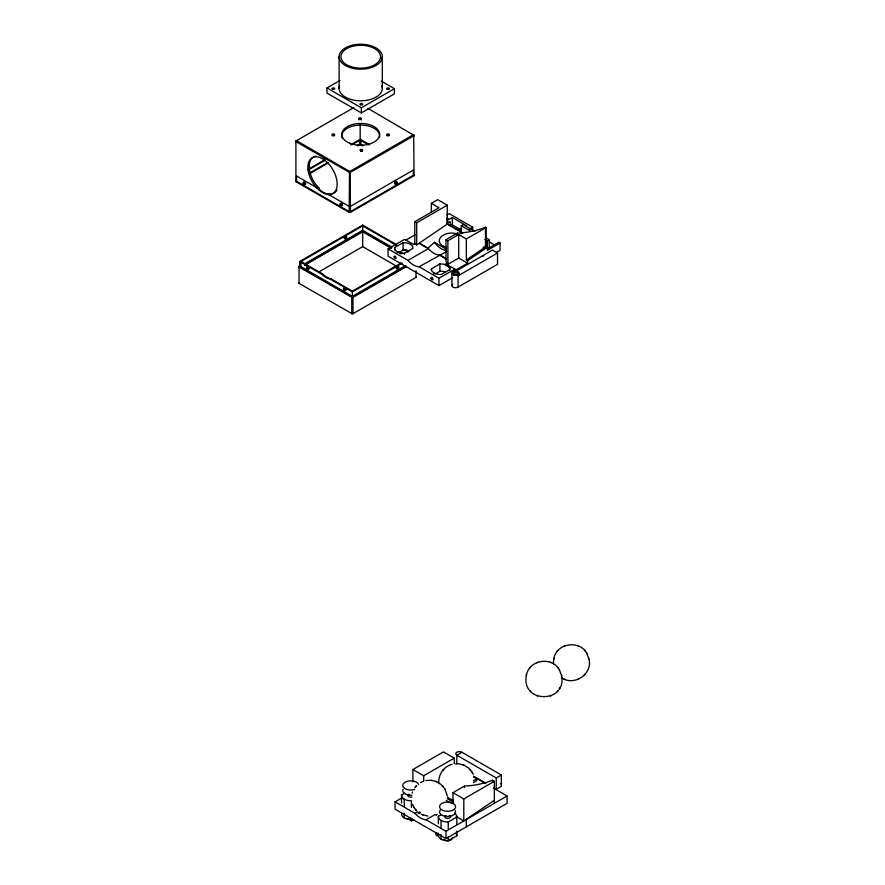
<?xml version="1.0" encoding="UTF-8"?>
<svg xmlns="http://www.w3.org/2000/svg" width="885" height="885" viewBox="0 0 885 885"><rect width="100%" height="100%" fill="white"/><g stroke="black" fill="none" stroke-linecap="round" stroke-linejoin="round"><path stroke-width="1.33" d="M367.917 108.379L414.28 135.549L349.885 172.641L295.911 141.611L296.541 140.649L350.139 171.712L350.427 212.378L349.21 212.4L295.9 181.635L295.9 180.894M526.376 675.476C520.811 703.675 567.174 703.675 561.61 675.476M553.745 658.938L553.402 663.839M526.42 675.277C528.931 659.613 552.439 656.05 559.563 670.133M526.276 675.974L526.531 674.779M553.789 658.739C556.3 643.074 579.797 639.512 586.932 653.595M553.634 659.447L553.899 658.241M412.167 793.137L412.543 791.975M559.309 688.585L559.906 687.556M414.777 787.75L416.603 785.581M452.224 764.253C443.816 766.288 437.809 775.017 438.916 783.601M561.477 677.644C573.867 686.76 592.983 673.928 588.967 658.938M415.485 786.82L416.238 785.946M530.038 667.777L530.79 666.903M442.854 770.282L443.606 769.408M557.406 651.238L558.158 650.364M557.196 691.384L557.948 690.51M584.554 674.846L585.317 673.972M462.789 233.109L447.257 224.148L419.258 243.143L427.964 248.165L434.469 242.346L446.239 249.139M450.443 267.989L445.985 265.423L445.985 263.951L454.901 269.095L454.901 270.567L467.623 263.21L467.623 260.677L466.351 259.947L486.086 246.561L486.086 227.578L485.478 227.224A57.602 33.254 0 0 1 457.335 233.142L445.985 239.702L445.985 261.75L447.898 262.845L447.898 240.797L458.718 234.558L466.351 238.961L486.086 227.578M467.623 260.677L487.358 247.302L485.478 246.218A57.912 36.219 -4.5 0 1 483.11 247.324M494.35 800.272L466.351 819.267L466.351 826.844M350.427 212.378L414.058 175.639L414.058 174.898M299.041 282.636L299.041 283.366L352.484 313.943L416.016 277.425L416.016 276.695M381.402 81.166L394.445 88.688L394.445 93.832L361.345 112.937L326.985 93.091L326.985 87.947L339.984 80.447M353.646 107.682L295.9 141.014L295.9 141.744M326.985 87.947L361.345 107.793L394.445 88.688M308.345 169.212L324.839 159.698M350.748 144.731L360.173 139.288L369.631 144.753M309.617 169.234L324.906 160.406M351.942 144.797L360.173 140.04L368.437 144.808M308.865 173.416L327.727 162.53M357.186 145.516L360.173 144.001L363.182 145.527M309.529 173.781L328.368 162.906M357.817 145.903L360.173 144.543L362.54 145.903M318.633 188.759A20.698 11.947 60 0 0 327.727 194.003L349.785 206.747L413.395 170.02L413.395 175.263L349.785 211.991L296.563 181.259L296.563 176.015L318.633 188.759L319.275 188.383A20.698 11.947 60 0 1 309.296 168.626A20.698 11.947 60 0 1 316.034 156.136M414.058 175.639L413.715 134.564L349.498 171.635L349.21 212.4M327.727 194.003L328.379 193.638A20.698 11.947 60 0 0 336.908 190.076M405.861 266.23L352.385 297.094L299.694 266.673L299.694 261.484L362.673 225.122L396.624 244.725M405.772 265.533L352.385 296.353L300.977 266.673L300.977 261.484L362.673 225.863L396.148 245.189M304.44 263.929L362.673 230.31L391.944 247.214M304.54 264.615L362.673 231.051L391.369 247.623M304.628 265.312L362.673 231.804L391.314 248.331M431.349 212.489L431.349 203.329L437.71 199.645L447.257 205.165L447.257 224.27M318.843 271.938L362.673 246.638L398.471 267.314M299.694 261.484L321.775 274.228L322.417 273.852A20.698 11.947 60 0 0 330.946 278.786L352.385 291.165L401.027 263.077M446.261 258.962L439.447 255.024A17.999 10.388 60 0 1 428.351 248.619L419.258 243.375L416.713 244.846L414.799 243.74L414.799 221.692L438.982 207.732L431.349 203.329M414.799 221.692L416.713 222.799L447.257 205.165M321.775 274.228A20.698 11.947 60 0 0 330.304 279.162L330.946 278.786M452.567 277.79L438.982 285.623L388.072 256.23L388.072 248.884L404.622 239.326L413.527 244.47L414.799 243.74M446.859 214.944L449.171 213.617L472.712 227.202L472.712 231.062M405.573 240.255L415.275 234.647M394.566 247.579L403.095 242.656A9.226 5.321 0 0 1 412.963 248.353L404.423 253.276A9.226 5.321 0 0 1 394.566 247.579L394.566 250.035M446.659 220.752L452.312 217.489L466.627 225.763M446.46 223.805L450.288 221.604L450.288 226.018L452.312 224.845L460.665 229.669M398.825 252.468L403.095 250.001A9.226 5.321 0 0 1 409.18 250.997M461.262 233.817L461.262 225.741L463.176 224.635L475.035 231.483M402.299 263.088L352.385 291.906L330.304 279.162M460.974 229.027L458.673 230.354L446.748 223.462M388.072 248.884L407.985 260.378L428.351 248.619L427.986 248.198M469.216 229.226L472.712 227.202M299.041 283.366L299.041 266.308L299.041 267.038L352.573 297.614L406.503 266.595M407.985 260.378A17.999 10.388 60 0 0 419.081 266.783L446.427 251.639M431.382 270.213L431.382 268.841L439.911 263.907A9.226 5.321 0 0 1 449.779 269.604L449.779 270.522M445.985 263.951L447.898 262.845M484.98 239.437L487.358 240.797L489.261 239.702L489.261 247.778M447.146 264.748L458.718 258.066L467.623 263.21M435.641 273.719L439.911 271.252A9.226 5.321 0 0 1 445.586 272.093M449.779 269.604L441.239 274.538A9.226 5.321 0 0 1 431.382 268.841M487.358 248.884L498.808 242.269L500.08 243.01L500.08 250.355L496.596 252.369M419.081 266.783L438.982 278.277L454.901 269.095M500.08 243.01L487.358 250.355L487.358 240.797M458.076 287.094L458.076 275.799L497.536 253.01L497.536 264.316L458.076 287.094A3.595 2.08 0 0 1 453.109 287.16A3.595 2.08 0 0 1 452.766 284.295M412.897 781.931L412.897 769.53L443.44 751.896L454.259 758.135L454.259 763.644M493.874 787.904L496.264 789.276L501.352 786.345L501.352 775.039L461.893 752.261L456.804 755.193L456.804 763.987M412.897 769.53L423.716 775.769L454.259 758.135M401.558 803.082L401.558 795.051L404.766 793.203M494.062 788.458L507.083 795.98L507.083 803.326L445.985 838.604L395.075 809.211L395.075 801.865L401.867 797.938M395.075 801.865L414.988 813.359L417.532 811.888M452.987 803.702L452.987 792.672L464.337 786.123A57.602 33.254 0 0 0 492.48 780.205L494.35 781.289L494.35 803.326M473.442 780.681L476.849 778.711L476.849 780.548L473.442 782.517M418.052 813.448L420.209 812.209M410.286 817.696L410.286 820.141L411.425 819.477M410.286 820.141L411.558 820.871L413.726 819.621M461.893 752.261A3.595 2.08 0 0 0 456.804 752.261A3.595 2.08 0 0 0 456.804 755.193L496.264 777.981L501.352 775.039M414.988 813.359A17.999 10.388 60 0 0 426.083 819.764L434.989 814.62M452.987 792.672L463.806 798.923L494.35 781.289M438.374 823.835L438.374 816.302L441.582 814.454M438.374 816.302A9.226 5.321 0 0 0 448.241 821.999L456.782 817.065A9.226 5.321 0 0 0 454.414 813.105M435.962 832.519L435.962 834.964L437.234 835.706L438.374 835.042A9.226 5.321 0 0 0 448.241 840.739L456.782 835.805L456.782 831.126M426.083 819.764L445.985 831.258L507.083 795.98M420.441 782.594L422.72 781.488M352.96 297.504L353.026 313.799M436.637 814.687L435.785 815.03L437.113 814.466M564.154 646.116L565.017 645.762M536.797 662.644L537.649 662.301M577.706 679.448L578.558 679.105M550.337 695.986L551.189 695.632M425.829 780.548L431.017 780.26L436.161 781.488M457.855 763.689L463.519 764.961M427.864 816.114L421.326 814.244M296.541 140.649L295.9 141.014L295.9 181.635M463.607 764.994L468.375 767.87L472.38 772.638M436.239 781.532L441.007 784.398L445.011 789.177M577.706 645.762L578.558 646.116M550.337 662.301L551.189 662.644M564.154 679.105L565.017 679.448M536.797 695.632L537.649 695.986M463.154 764.806L464.005 765.16M435.785 781.344L436.637 781.687M422.245 814.687L423.096 815.03M351.754 297.471L351.754 313.799M485.71 237.645L489.261 239.702M461.262 225.741L470.754 231.217M489.316 241.937L495.246 245.355M497.536 253.01L492.447 250.079L452.987 272.857A3.595 2.08 0 0 1 458.076 272.857A3.595 2.08 0 0 1 458.076 275.799M445.985 239.702L447.898 240.797M439.834 255.024L446.361 258.796M316.896 187.012L319.275 188.383M328.379 193.638L330.758 195.01M405.994 250.134L408.339 251.484M403.317 249.327L408.107 252.092M400.142 251.948L402.487 253.298M398.538 251.76L402.122 253.84M398.471 252.468L400.861 253.851M300.977 261.484L322.417 273.852M473.541 776.167L485.5 783.07M473.929 776.842L485.765 783.679M473.674 776.875L476.849 778.711M447.356 798.712L453.242 802.109M456.229 816.589L463.806 820.97L463.806 798.923M413.428 134.653L414.058 135.748M413.87 807.197L416.603 810.793M584.554 650.364L585.317 651.238M557.196 666.903L557.948 667.777M530.038 690.51L530.79 691.384M470.001 769.408L470.765 770.282M442.644 785.946L443.396 786.82M415.485 809.554L416.238 810.428M586.678 653.163L589.078 659.447M559.309 669.691L561.709 675.974M472.125 772.207L473.243 774.32M444.757 788.734L447.268 795.737M412.543 804.388L414.125 807.64M496.264 777.981L496.264 789.276M492.48 780.205L492.48 781.577M485.478 227.224L485.478 246.218M466.351 238.961L466.351 259.947M464.337 786.123L464.337 787.506M458.718 234.558L458.718 258.066M457.335 233.142L457.335 234.459M456.782 817.065L456.782 824.101M452.312 217.489L452.312 224.845M451.936 273.133L451.936 285.623M448.241 821.999L448.241 828.692M448.241 836.723L448.241 840.739M445.985 831.258L445.985 838.604M441.051 820.45L441.051 827.475M441.051 834.511L441.051 839.19M439.911 263.907L439.911 271.252M438.982 278.277L438.982 285.623M438.374 833.205L438.374 835.042M437.234 833.25L437.234 835.706M434.059 272.989L434.059 274.018M423.716 775.769L423.716 781.289M416.713 222.799L416.713 244.846M416.016 270.633L416.016 277.425M411.558 818.426L411.558 820.871M411.425 807.33L411.425 800.748A9.226 5.321 0 0 1 401.558 795.051M404.423 253.276L404.423 254.194M404.235 799.199L404.235 806.224M404.235 813.249L404.235 817.939M403.095 242.656L403.095 250.001M397.243 251.727L397.243 252.767M382.309 56.717A21.605 12.467 0 0 1 349.907 67.525A21.605 12.467 0 0 1 349.907 45.92A21.605 12.467 0 0 1 382.309 56.717L382.309 88.323M362.673 225.122L362.673 231.051M362.673 231.804L362.673 246.638M361.345 107.793L361.345 112.937M360.815 140.029L360.815 144.155M360.173 123.856L360.173 144.543M359.542 140.029L359.542 144.155M352.385 291.165L352.385 297.094M349.785 206.747L349.785 211.991M339.11 56.717L339.11 88.323M453.905 274.759A2.246 1.294 0 0 1 457.08 274.759M446.372 247.07A11.439 7.157 -4.5 0 1 440.664 237.246A11.439 7.157 -4.5 0 1 457.313 234.082M446.438 250.577A17.999 10.388 60 0 1 434.469 242.346M431.935 278.432A9.226 5.321 0 0 1 431.526 277.591M446.505 218.086A1.35 0.774 0 0 1 448.131 218.849A1.35 0.774 0 0 1 446.505 219.613M483.099 256.241A1.35 0.774 -60 0 1 483.619 255.82M448.131 221.792A1.35 0.774 0 0 1 446.781 222.566M381.855 85.768A21.605 12.467 0 0 1 360.715 100.79A21.605 12.467 0 0 1 339.563 85.768M323.722 157.984A20.698 11.947 60 0 1 324.751 158.603M342.207 138.226A18.895 10.908 0 0 1 359.741 125.084A18.895 10.908 0 0 1 379.51 137.109M387.044 135.859A1.35 0.774 0 0 1 389.112 135.859M358.89 119.807A1.35 0.774 0 0 1 360.206 119.409A1.35 0.774 0 0 1 361.357 119.951M332.306 135.859A1.35 0.774 0 0 1 334.386 135.859M360.693 151.103A1.35 0.774 0 0 1 362.385 151.291M453.374 800.051A11.439 7.157 -4.5 0 1 447.522 796.976M451.184 803.071A17.999 10.388 60 0 1 446.328 800.372M455.709 764.12A5.62 3.252 0 0 1 456.129 763.932M501.352 783.125A55.921 32.28 0 0 1 500.346 783.767M455.089 810.295A8.009 4.624 0 0 1 447.29 816.534A8.009 4.624 0 0 1 440.287 809.985M452.279 837.719A4.724 2.732 0 0 1 448.994 840.595A4.724 2.732 0 0 1 443.451 839.323M456.162 833.482A9.226 5.321 0 0 1 456.782 835.805M449.989 815.727A2.921 1.693 0 0 1 449.381 818.017A2.921 1.693 0 0 1 445.387 817.806A2.921 1.693 0 0 1 445.509 815.494M449.823 815.561A2.921 1.693 0 0 1 449.237 815.87M446.416 816.036A2.921 1.693 0 0 1 445.332 815.561M411.901 795.228A8.009 4.624 0 0 1 403.073 789.354M414.6 789.497A8.009 4.624 0 0 1 403.394 787.252A8.009 4.624 0 0 1 408.328 781.035A8.009 4.624 0 0 1 418.594 784.453M411.248 819.455A4.724 2.732 0 0 1 406.868 818.282M411.923 796.976A2.921 1.693 0 0 1 408.505 796.5A2.921 1.693 0 0 1 408.35 794.476M409.346 794.708A2.921 1.693 0 0 1 408.516 794.31M410.905 819.499A9.226 5.321 0 0 1 401.558 813.791M419.158 811.954A9.226 5.321 0 0 1 419.944 813.658M453.419 274.815A3.595 2.08 0 0 0 459.116 273.354A3.595 2.08 0 0 0 454.06 271.241A3.595 2.08 0 0 0 453.419 274.815M454.171 274.162A2.246 1.294 0 0 0 457.733 273.244A2.246 1.294 0 0 0 454.58 271.927A2.246 1.294 0 0 0 454.171 274.162M431.039 278.277A1.35 0.774 60 0 0 432.588 279.848A1.35 0.774 60 0 0 432.322 277.813A1.35 0.774 60 0 0 431.039 278.277M394.135 256.96A1.35 0.774 60 0 0 395.672 258.542A1.35 0.774 60 0 0 395.418 256.506A1.35 0.774 60 0 0 394.135 256.96M345.427 238.275A1.35 0.774 -60 0 0 345.858 236.173A1.35 0.774 -60 0 0 344.254 237.589A1.35 0.774 -60 0 0 345.427 238.275M346.068 238.64A1.35 0.774 -60 0 0 346.5 236.549A1.35 0.774 -60 0 0 344.907 237.965A1.35 0.774 -60 0 0 346.068 238.64M398.128 268.697A1.35 0.774 -60 0 0 398.549 266.606A1.35 0.774 -60 0 0 396.956 268.022A1.35 0.774 -60 0 0 398.128 268.697M397.487 268.321A1.35 0.774 -60 0 0 397.907 266.23A1.35 0.774 -60 0 0 396.314 267.646A1.35 0.774 -60 0 0 397.487 268.321M343.557 289.107A1.35 0.774 60 0 0 345.095 290.678A1.35 0.774 60 0 0 344.84 288.643A1.35 0.774 60 0 0 343.557 289.107M344.199 288.742A1.35 0.774 60 0 0 345.736 290.313A1.35 0.774 60 0 0 345.482 288.278A1.35 0.774 60 0 0 344.199 288.742M306.641 267.801A1.35 0.774 60 0 0 308.19 269.372A1.35 0.774 60 0 0 307.925 267.336A1.35 0.774 60 0 0 306.641 267.801M307.283 267.425A1.35 0.774 60 0 0 308.832 268.996A1.35 0.774 60 0 0 308.566 266.96A1.35 0.774 60 0 0 307.283 267.425M350.814 66.618A19.802 11.428 0 0 0 380.506 56.717A19.802 11.428 0 0 0 350.814 46.816A19.802 11.428 0 0 0 350.814 66.618M387.287 89.319A1.35 0.774 0 0 0 389.422 88.765A1.35 0.774 0 0 0 387.519 87.98A1.35 0.774 0 0 0 387.287 89.319M332.55 89.319A1.35 0.774 0 0 0 334.685 88.765A1.35 0.774 0 0 0 332.793 87.98A1.35 0.774 0 0 0 332.55 89.319M360.549 104.751A1.35 0.774 0 0 0 362.684 104.198A1.35 0.774 0 0 0 360.792 103.412A1.35 0.774 0 0 0 360.549 104.751M349.619 143.182A18.895 10.908 0 0 0 379.51 135.471A18.895 10.908 0 0 0 353.004 124.376A18.895 10.908 0 0 0 349.619 143.182M308.08 170.008A20.698 11.947 60 0 0 331.753 194.136A20.698 11.947 60 0 0 327.76 162.928A20.698 11.947 60 0 0 308.08 170.008M387.398 135.383A1.35 0.774 0 0 0 389.422 134.708A1.35 0.774 0 0 0 387.398 134.033A1.35 0.774 0 0 0 387.398 135.383M359.398 119.221A1.35 0.774 0 0 0 361.423 118.546A1.35 0.774 0 0 0 359.398 117.871A1.35 0.774 0 0 0 359.398 119.221M332.672 135.383A1.35 0.774 0 0 0 334.696 134.708A1.35 0.774 0 0 0 332.672 134.033A1.35 0.774 0 0 0 332.672 135.383M360.549 150.771A1.35 0.774 0 0 0 362.684 150.218A1.35 0.774 0 0 0 360.792 149.432A1.35 0.774 0 0 0 360.549 150.771M396.491 183.98A1.35 0.774 -60 0 0 396.923 181.89A1.35 0.774 -60 0 0 395.318 183.306A1.35 0.774 -60 0 0 396.491 183.98M395.838 183.604A1.35 0.774 -60 0 0 396.27 181.513A1.35 0.774 -60 0 0 394.677 182.93A1.35 0.774 -60 0 0 395.838 183.604M340.039 204.424A1.35 0.774 60 0 0 341.588 205.995A1.35 0.774 60 0 0 341.322 203.959A1.35 0.774 60 0 0 340.039 204.424M340.692 204.048A1.35 0.774 60 0 0 342.241 205.619A1.35 0.774 60 0 0 341.975 203.583A1.35 0.774 60 0 0 340.692 204.048M303.135 183.107A1.35 0.774 60 0 0 304.672 184.688A1.35 0.774 60 0 0 304.418 182.653A1.35 0.774 60 0 0 303.135 183.107M303.776 182.741A1.35 0.774 60 0 0 305.325 184.312A1.35 0.774 60 0 0 305.059 182.277A1.35 0.774 60 0 0 303.776 182.741M443.086 810.516A8.009 4.624 0 0 0 455.565 807.02A8.009 4.624 0 0 0 444.082 802.529A8.009 4.624 0 0 0 443.086 810.516"/></g></svg>
